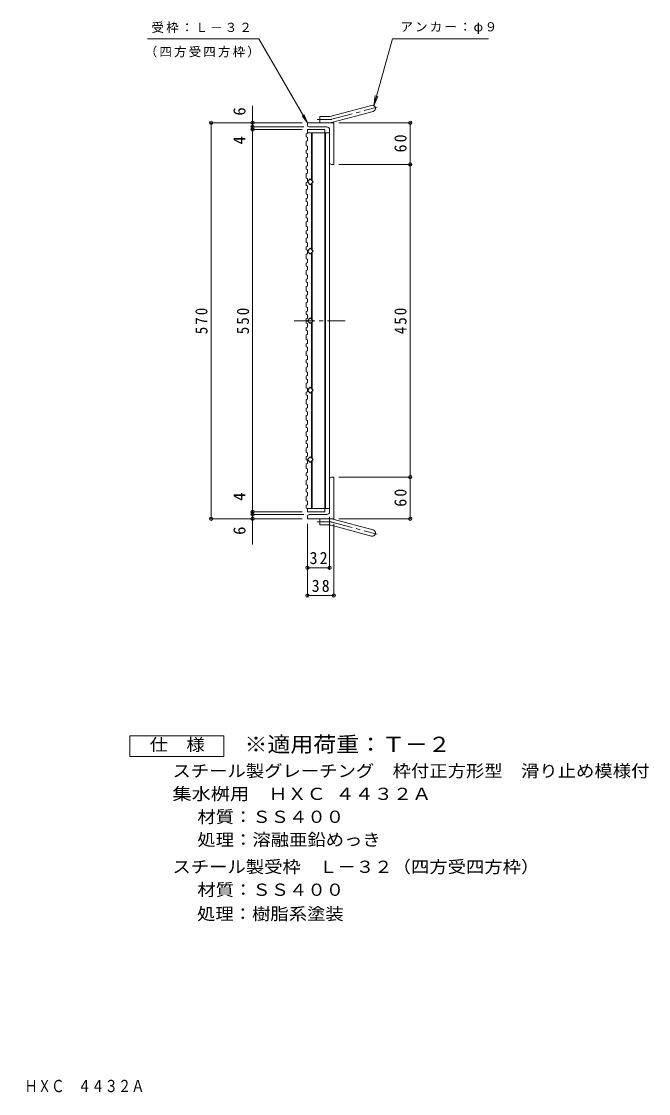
# Model space of a CAD drawing. Units: millimetres, scale not verified. Extents: x -831 to 978, y -819 to 771.
# Drawn here: x 75 to 978, y -819 to 725 of the extents above; entities that cross this region are included whole.
import ezdxf
from ezdxf.enums import TextEntityAlignment as Align

# ---------------------------------------------------------------- set-up
doc = ezdxf.new("R2010")
doc.units = ezdxf.units.MM
doc.header["$LTSCALE"] = 6
doc.header["$PDMODE"] = 32
doc.header["$PDSIZE"] = 4.8
doc.linetypes.add('CHAIN1', pattern=[8, 5, -1, 1, -1])
for name, color, linetype, lineweight in [('A-1_ピット', 2, 'Continuous', 9), ('A-2_蓋', 3, 'Continuous', 9), ('A-4_寸法', 7, 'Continuous', 9), ('F-4_F-4ﾚｲﾔ', 2, 'Continuous', 9)]:
    doc.layers.add(name, color=color, linetype=linetype, lineweight=lineweight)
doc.layers.add('F-5_F-5ﾚｲﾔ', color=2, linetype='Continuous')
doc.styles.add('ＭＳ ゴシック', font='')
doc.styles.get('ＭＳ ゴシック').set_extended_font_data('MS Gothic')

msp = doc.modelspace()

# ---------------------------------------------------------------- linework, layer by layer
at = {"layer": 'A-1_ピット'}
for p, q in [((520.631, 588.097), (578.822, 603.689)), ((504.487, 578.79), (504.487, 587.79)), ((518.302, 587.79), (504.487, 587.79)), ((522.961, 579.403), (581.151, 594.995)), ((486.486, 575.29), (486.486, 578.79)), ((524.487, 578.79), (486.486, 578.79)), ((514.487, 572.79), (488.987, 572.79)), ((524.487, 578.79), (524.487, 518.79)), ((518.487, 568.79), (518.487, 521.29)), ((520.987, 518.79), (524.487, 518.79)), ((518.487, 18.79), (518.487, 66.29)), ((520.987, 68.789), (524.487, 68.789)), ((524.487, 8.79), (524.487, 68.789)), ((486.486, 12.29), (486.486, 8.79)), ((524.487, 8.79), (486.486, 8.79)), ((514.487, 14.79), (488.987, 14.79)), ((504.487, 8.79), (504.487, -0.21)), ((522.961, 8.176), (581.151, -7.416)), ((518.302, -0.21), (504.487, -0.21)), ((520.631, -0.517), (578.822, -16.109))]:
    msp.add_line(p, q, dxfattribs=at)
at = {"layer": 'A-1_ピット', "linetype": 'CHAIN1'}
for p, q in [((521.796, 583.75), (586.962, 601.211)), ((518.302, 583.29), (500.682, 583.29)), ((518.302, 4.289), (500.682, 4.289)), ((521.796, 3.83), (586.962, -13.632))]:
    msp.add_line(p, q, dxfattribs=at)
at = {"layer": 'A-1_ピット'}
for centre, radius, start, end in [((579.987, 599.342), 4.5, 285.00014, 104.99991), ((518.302, 596.79), 9, 270, 285.00002), ((488.987, 575.29), 2.5, 180, 270), ((514.487, 568.79), 4, 0, 90), ((518.302, 596.79), 18, 270, 285), ((520.987, 521.29), 2.5, 180, 270), ((520.987, 66.29), 2.5, 90, 180), ((514.487, 18.79), 4, 270, 0), ((488.987, 12.29), 2.5, 90, 180), ((518.302, -9.21), 18, 74.99998, 89.99998), ((518.302, -9.21), 9, 74.99998, 90), ((579.987, -11.763), 4.5, 255.00008, 74.99986)]:
    msp.add_arc(centre, radius, start, end, dxfattribs=at)
at = {"layer": 'A-1_ピット', "linetype": 'CHAIN1'}
for centre, start, end in [((518.302, 596.79), 270, 284.99995), ((518.302, -9.21), 75.00005, 90)]:
    msp.add_arc(centre, 13.5, start, end, dxfattribs=at)
at = {"layer": 'A-2_蓋'}
for p, q in [((484.986, 562.635), (486.486, 563.147)), ((486.486, 568.79), (511.487, 568.79)), ((486.486, 568.79), (486.486, 563.147)), ((486.486, 564.29), (518.486, 564.29)), ((492.487, 564.29), (492.487, 496.275)), ((493.487, 564.29), (493.487, 495.275)), ((511.487, 568.79), (511.487, 293.79)), ((512.487, 564.29), (512.487, 293.79)), ((518.486, 564.29), (518.486, 293.79)), ((484.986, 552.092), (486.486, 552.603)), ((486.486, 545.033), (486.486, 539.92)), ((484.986, 539.409), (486.486, 539.92)), ((484.986, 528.866), (486.486, 529.377)), ((484.986, 516.182), (486.486, 516.694)), ((486.486, 521.807), (486.486, 516.694)), ((484.986, 505.639), (486.486, 506.151)), ((486.486, 498.581), (486.486, 493.467)), ((484.986, 492.956), (486.486, 493.467)), ((484.986, 482.413), (486.486, 482.924)), ((486.486, 488.037), (486.486, 482.924)), ((492.487, 491.304), (492.487, 396.275)), ((493.487, 492.304), (493.487, 395.275)), ((484.986, 469.73), (486.486, 470.241)), ((486.486, 475.354), (486.486, 470.241)), ((486.486, 464.811), (486.486, 459.698)), ((484.986, 459.186), (486.486, 459.698)), ((486.486, 452.128), (486.486, 447.015)), ((484.986, 446.503), (486.486, 447.015)), ((484.986, 435.96), (486.486, 436.471)), ((486.486, 441.585), (486.486, 436.471)), ((484.986, 423.277), (486.486, 423.788)), ((486.486, 428.901), (486.486, 423.788)), ((486.486, 418.358), (486.486, 413.245)), ((484.986, 412.734), (486.486, 413.245)), ((486.486, 405.675), (486.486, 400.562)), ((484.986, 400.05), (486.486, 400.562)), ((484.986, 389.507), (486.486, 390.018)), ((486.486, 395.132), (486.486, 390.018)), ((492.487, 391.304), (492.487, 296.275)), ((493.487, 392.304), (493.487, 295.275)), ((484.986, 376.824), (486.486, 377.335)), ((486.486, 382.448), (486.486, 377.335)), ((486.486, 371.905), (486.486, 366.792)), ((484.986, 366.281), (486.486, 366.792)), ((486.486, 359.222), (486.486, 354.109)), ((484.986, 353.597), (486.486, 354.109)), ((484.986, 343.054), (486.486, 343.566)), ((486.486, 348.679), (486.486, 343.566)), ((484.986, 330.371), (486.486, 330.882)), ((486.486, 335.996), (486.486, 330.882)), ((486.486, 325.452), (486.486, 320.339)), ((484.986, 319.828), (486.486, 320.339)), ((486.486, 312.769), (486.486, 307.656)), ((484.986, 307.145), (486.486, 307.656)), ((484.986, 296.601), (486.486, 297.113)), ((486.486, 302.226), (486.486, 297.113)), ((511.487, 18.79), (511.487, 293.79)), ((512.487, 23.29), (512.487, 293.79)), ((518.486, 23.29), (518.486, 293.79)), ((484.986, 283.918), (486.486, 284.429)), ((486.486, 289.543), (486.486, 284.429)), ((486.486, 279), (486.486, 273.886)), ((492.487, 196.275), (492.487, 291.304)), ((493.487, 195.275), (493.487, 292.304)), ((484.986, 273.375), (486.486, 273.886)), ((486.486, 266.316), (486.486, 261.203)), ((484.986, 260.692), (486.486, 261.203)), ((484.986, 250.149), (486.486, 250.66)), ((486.486, 255.773), (486.486, 250.66)), ((484.986, 237.465), (486.486, 237.977)), ((486.486, 243.09), (486.486, 237.977)), ((486.486, 232.547), (486.486, 227.433)), ((484.986, 226.922), (486.486, 227.433)), ((486.486, 219.863), (486.486, 214.75)), ((484.986, 214.239), (486.486, 214.75)), ((484.986, 203.696), (486.486, 204.207)), ((486.486, 209.32), (486.486, 204.207)), ((484.986, 191.012), (486.486, 191.524)), ((486.486, 196.637), (486.486, 191.524)), ((486.486, 186.094), (486.486, 180.981)), ((492.487, 96.275), (492.487, 191.304)), ((493.487, 95.275), (493.487, 192.304)), ((484.986, 180.469), (486.486, 180.981)), ((486.486, 173.411), (486.486, 168.297)), ((484.986, 167.786), (486.486, 168.297)), ((484.986, 157.243), (486.486, 157.754)), ((486.486, 162.867), (486.486, 157.754)), ((484.986, 144.56), (486.486, 145.071)), ((486.486, 150.184), (486.486, 145.071)), ((486.486, 139.641), (486.486, 134.528)), ((484.986, 134.016), (486.486, 134.528)), ((486.486, 126.958), (486.486, 121.844)), ((484.986, 121.333), (486.486, 121.844)), ((484.986, 110.79), (486.486, 111.301)), ((486.486, 116.415), (486.486, 111.301)), ((484.986, 98.107), (486.486, 98.618)), ((486.486, 103.731), (486.486, 98.618)), ((486.486, 93.188), (486.486, 88.075)), ((484.986, 87.564), (486.486, 88.075)), ((486.486, 80.505), (486.486, 75.392)), ((492.487, 23.29), (492.487, 91.304)), ((493.487, 23.29), (493.487, 92.304)), ((484.986, 74.88), (486.486, 75.392)), ((484.986, 64.337), (486.486, 64.848)), ((486.486, 69.962), (486.486, 64.848)), ((484.986, 51.654), (486.486, 52.165)), ((486.486, 57.278), (486.486, 52.165)), ((486.486, 46.735), (486.486, 41.622)), ((484.986, 41.111), (486.486, 41.622)), ((486.486, 34.052), (486.486, 28.939)), ((484.986, 28.427), (486.486, 28.939)), ((486.486, 23.29), (518.486, 23.29))]:
    msp.add_line(p, q, dxfattribs=at)
at = {"layer": 'A-2_蓋', "linetype": 'CHAIN1'}
msp.add_line((467.367, 293.79), (541.029, 293.79), dxfattribs=at)
at = {"layer": 'A-2_蓋'}
for points in [[(484.986, 562.635), (484.986, 558.228), (486.486, 557.717), (486.486, 552.603)], [(484.986, 552.092), (484.986, 545.545), (486.486, 545.033)], [(484.986, 539.409), (484.986, 535.001), (486.486, 534.49), (486.486, 529.377)], [(484.986, 528.866), (484.986, 522.318), (486.486, 521.807)], [(484.986, 516.182), (484.986, 511.775), (486.486, 511.264), (486.486, 506.151)], [(484.986, 505.639), (484.986, 499.092), (486.486, 498.581)], [(484.986, 492.956), (484.986, 488.549), (486.486, 488.037)], [(484.986, 482.413), (484.986, 475.865), (486.486, 475.354)], [(484.986, 469.73), (484.986, 465.322), (486.486, 464.811)], [(484.986, 459.186), (484.986, 452.639), (486.486, 452.128)], [(484.986, 446.503), (484.986, 442.096), (486.486, 441.585)], [(484.986, 435.96), (484.986, 429.413), (486.486, 428.901)], [(484.986, 423.277), (484.986, 418.869), (486.486, 418.358)], [(484.986, 412.734), (484.986, 406.186), (486.486, 405.675)], [(484.986, 400.05), (484.986, 395.643), (486.486, 395.132)], [(484.986, 389.507), (484.986, 382.96), (486.486, 382.448)], [(484.986, 376.824), (484.986, 372.416), (486.486, 371.905)], [(484.986, 366.281), (484.986, 359.733), (486.486, 359.222)], [(484.986, 353.597), (484.986, 349.19), (486.486, 348.679)], [(484.986, 343.054), (484.986, 336.507), (486.486, 335.996)], [(484.986, 330.371), (484.986, 325.964), (486.486, 325.452)], [(484.986, 319.828), (484.986, 313.281), (486.486, 312.769)], [(484.986, 307.145), (484.986, 302.737), (486.486, 302.226)], [(484.986, 296.601), (484.986, 290.054), (486.486, 289.543)], [(484.986, 283.918), (484.986, 279.511), (486.486, 279)], [(484.986, 273.375), (484.986, 266.828), (486.486, 266.316)], [(484.986, 260.692), (484.986, 256.284), (486.486, 255.773)], [(484.986, 250.149), (484.986, 243.601), (486.486, 243.09)], [(484.986, 237.465), (484.986, 233.058), (486.486, 232.547)], [(484.986, 226.922), (484.986, 220.375), (486.486, 219.863)], [(484.986, 214.239), (484.986, 209.831), (486.486, 209.32)], [(484.986, 203.696), (484.986, 197.148), (486.486, 196.637)], [(484.986, 191.012), (484.986, 186.605), (486.486, 186.094)], [(484.986, 180.469), (484.986, 173.922), (486.486, 173.411)], [(484.986, 167.786), (484.986, 163.379), (486.486, 162.867)], [(484.986, 157.243), (484.986, 150.695), (486.486, 150.184)], [(484.986, 144.56), (484.986, 140.152), (486.486, 139.641)], [(484.986, 134.016), (484.986, 127.469), (486.486, 126.958)], [(484.986, 121.333), (484.986, 116.926), (486.486, 116.415)], [(484.986, 110.79), (484.986, 104.243), (486.486, 103.731)], [(484.986, 98.107), (484.986, 93.699), (486.486, 93.188)], [(484.986, 87.564), (484.986, 81.016), (486.486, 80.505)], [(484.986, 74.88), (484.986, 70.473), (486.486, 69.962)], [(484.986, 64.337), (484.986, 57.79), (486.486, 57.278)], [(484.986, 51.654), (484.986, 47.246), (486.486, 46.735)], [(484.986, 41.111), (484.986, 34.563), (486.486, 34.052)], [(484.986, 28.427), (484.986, 24.02), (486.486, 23.509)], [(486.486, 23.509), (486.486, 18.79), (511.487, 18.79)]]:
    msp.add_lwpolyline(points, dxfattribs=at)
for points in [[(494.972, 493.79), (490.729, 489.547), (486.486, 493.79), (490.729, 498.032)], [(494.972, 393.79), (490.729, 389.547), (486.486, 393.79), (490.729, 398.032)], [(494.972, 293.79), (490.729, 289.547), (486.486, 293.79), (490.729, 298.032)], [(494.972, 193.79), (490.729, 198.032), (486.486, 193.79), (490.729, 189.547)], [(494.972, 93.79), (490.729, 98.032), (486.486, 93.79), (490.729, 89.547)]]:
    msp.add_lwpolyline(points, close=True, dxfattribs=at)
at = {"layer": 'A-4_寸法'}
for p, q in [((256.166, 699.39), (416.858, 699.39)), ((486.486, 578.79), (416.858, 699.39)), ((582.237, 603.239), (608.882, 699.39)), ((608.882, 699.39), (747.394, 699.39)), ((582.237, 603.239), (584.322, 618.094)), ((407.702, -28.218), (407.702, 603.033)), ((582.237, 603.239), (588.095, 617.048)), ((486.486, 578.79), (478.877, 588.707)), ((486.486, 578.79), (481.703, 590.338)), ((478.987, 578.79), (346.452, 578.79)), ((347.952, 8.79), (347.952, 578.79)), ((481.487, 572.79), (406.202, 572.79)), ((531.987, 578.79), (635.987, 578.79)), ((634.487, 8.79), (634.487, 578.79)), ((478.987, 568.79), (406.202, 568.79)), ((531.987, 518.79), (635.987, 518.79)), ((531.987, 68.789), (635.987, 68.789)), ((478.987, 18.79), (406.202, 18.79)), ((478.987, 8.79), (346.452, 8.79)), ((481.487, 14.79), (406.202, 14.79)), ((486.486, 1.29), (486.486, -103.311)), ((518.487, 11.29), (518.487, -63.311)), ((524.487, 1.29), (524.487, -103.311)), ((531.987, 8.79), (635.987, 8.79)), ((486.486, -61.811), (518.487, -61.811)), ((486.486, -101.811), (524.487, -101.811))]:
    msp.add_line(p, q, dxfattribs=at)
for p in [(347.952, 578.79), (407.702, 578.79), (407.702, 572.79), (407.702, 568.79), (634.487, 578.79), (634.487, 518.79), (634.487, 68.789), (407.702, 18.79), (407.702, 14.79), (347.952, 8.79), (407.702, 8.79), (634.487, 8.79), (486.486, -61.811), (518.487, -61.811), (486.486, -101.811), (524.487, -101.811)]:
    msp.add_point(p, dxfattribs=at)
at = {"layer": 'F-4_F-4ﾚｲﾔ'}
msp.add_lwpolyline([(231.015, -333.539), (231.015, -303.539), (366.015, -303.539), (366.015, -333.539)], close=True, dxfattribs=at)

# ---------------------------------------------------------------- texts
at = {"layer": 'A-4_寸法', "color": 2, "style": 'ＭＳ ゴシック'}
for s, p in [('6', (402.702, 588.983)), ('4', (402.702, 547.392)), ('4', (402.702, 34.482)), ('6', (402.702, -14.441))]:
    msp.add_text(s, height=17.6, rotation=90, dxfattribs=at).set_placement(p, align=Align.BOTTOM_LEFT)
at = {"layer": 'A-4_寸法', "char_height": 13.2, "attachment_point": 7, "style": 'ＭＳ ゴシック'}
for s, insert in [('\\T1.17;受枠：Ｌ－３２', (262.177, 707.897)), ('\\T1.17;アンカー：φ９', (620.466, 706.627)), ('\\T1.17;（四方受四方枠）', (252.409, 672.584))]:
    msp.add_mtext(s, dxfattribs=dict(at, insert=insert))
at = {"layer": 'A-4_寸法', "color": 2, "char_height": 17.6, "attachment_point": 7, "rotation": 90, "style": 'ＭＳ ゴシック'}
for s, insert in [('\\T1.27;\\W0.95;60', (629.487, 536.04)), ('\\T1.27;\\W0.9;570', (342.952, 274.29)), ('\\T1.27;\\W0.9;550', (402.702, 274.29)), ('\\T1.27;\\W0.9;450', (629.487, 274.29)), ('\\T1.27;\\W0.95;60', (629.487, 26.04))]:
    msp.add_mtext(s, dxfattribs=dict(at, insert=insert))
at = {"layer": 'A-4_寸法', "color": 2, "char_height": 17.6, "attachment_point": 7, "style": 'ＭＳ ゴシック'}
for s, insert in [('\\T1.27;\\W0.95;32', (489.737, -56.811)), ('\\T1.27;\\W0.95;38', (492.737, -96.811))]:
    msp.add_mtext(s, dxfattribs=dict(at, insert=insert))
at = {"layer": 'F-4_F-4ﾚｲﾔ', "style": 'ＭＳ ゴシック'}
for s, width, p in [('仕\u3000様', 1.1, (259.515, -330.539)), ('スチール製グレーチング\u3000枠付正方形型\u3000滑り止め模様付', 1.1, (292.269, -368.291)), ('集水桝用\u3000ＨＸＣ ４４３２Ａ', 1.15, (292.269, -401.292)), ('材質：ＳＳ４００', 1.1, (328.096, -434.291)), ('処理：溶融亜鉛めっき', 1.1, (328.096, -467.292)), ('スチール製受枠\u3000Ｌ－３２（四方受四方枠）', 1.1, (292.27, -506.292)), ('材質：ＳＳ４００', 1.1, (328.097, -539.291)), ('処理：樹脂系塗装', 1.1, (327.58, -573.982))]:
    msp.add_text(s, height=17.6, dxfattribs=dict(at, width=width)).set_placement(p, align=Align.BOTTOM_LEFT)
at = {"layer": 'F-5_F-5ﾚｲﾔ', "color": 3, "style": 'ＭＳ ゴシック', "width": 1.1}
msp.add_text('※適用荷重：Ｔ－２', height=21.99, dxfattribs=at).set_placement((396.015, -333.539), align=Align.BOTTOM_LEFT)
at = {"layer": 'F-5_F-5ﾚｲﾔ', "style": 'ＭＳ ゴシック', "width": 0.8}
msp.add_text('スチール製グレーチング\u3000枠付正方形型\u3000滑り止め模様付\u3000集水桝用\u3000ＨＸＣ\u3000４４３２Ａ', height=17.6, dxfattribs=at).set_placement((-535.251, -821.815), align=Align.BOTTOM_LEFT)

doc.saveas('drawing.dxf')
